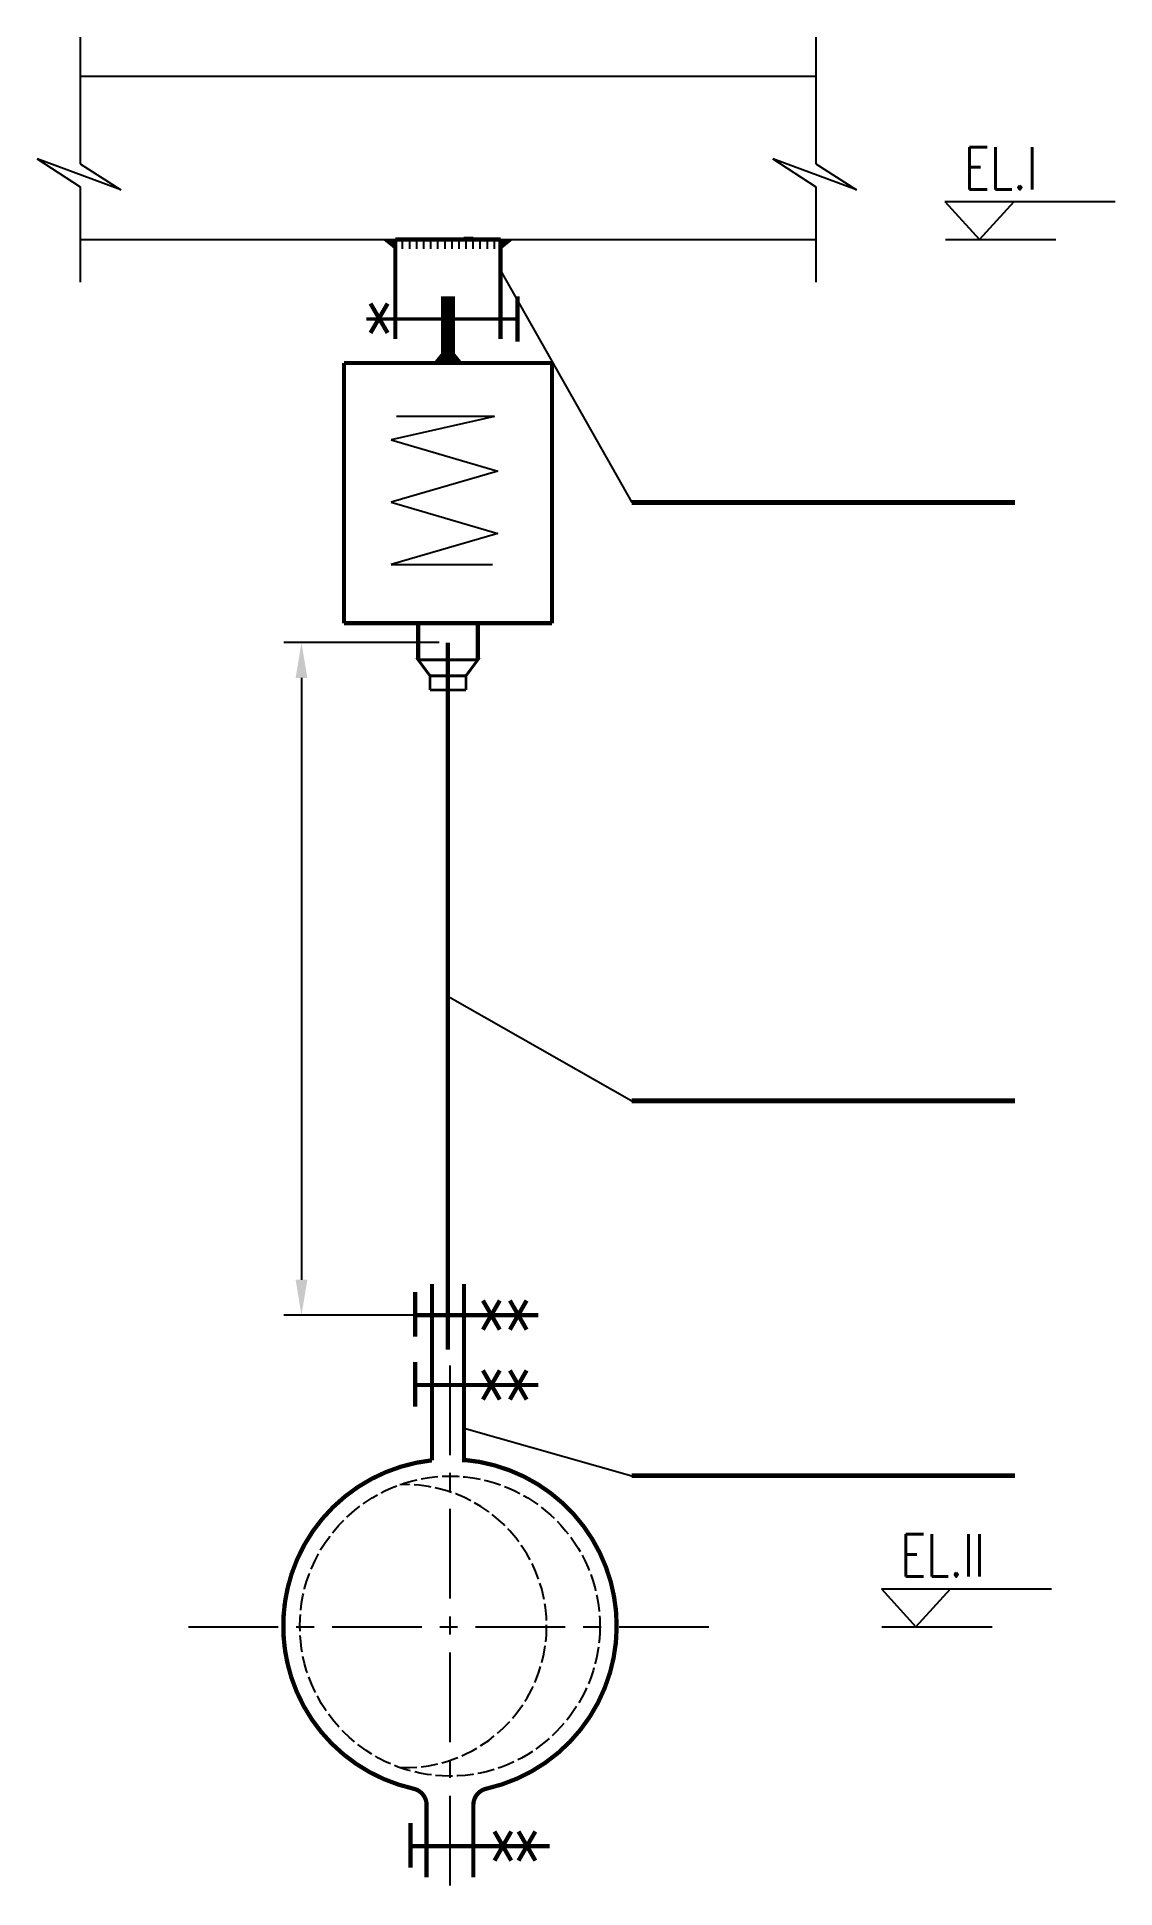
# Model space of a CAD drawing. Header units: millimetres. Extents: x 3184 to 3260, y 792 to 923.
import ezdxf

# ---------------------------------------------------------------- set-up
doc = ezdxf.new("R2010")
doc.units = ezdxf.units.MM
doc.linetypes.add('ACAD_ISO02W100', pattern=[15, 12, -3])
doc.linetypes.add('CENTER', pattern=[50.8, 31.75, -6.35, 6.35, -6.35])
doc.styles.add('ROMANS', font='romans.shx', dxfattribs={"width": 0.75, "bigfont": 'hztxt.shx'})

msp = doc.modelspace()

# ---------------------------------------------------------------- hatches: boundary and pattern name
for points in [[(3208.63, 908.97), (3209.55, 908.23), (3209.55, 908.97)], [(3217.91, 908.97), (3217, 908.23), (3217, 908.97)], [(3212.97, 901.14), (3212.23, 900.22), (3212.97, 900.22)], [(3213.58, 901.14), (3214.32, 900.22), (3213.58, 900.22)]]:
    msp.add_hatch(color=5).paths.add_polyline_path(points)

# ---------------------------------------------------------------- linework, layer by layer
at = {"color": 5}
for p, q in [((3187.23, 923.3, -838), (3187.23, 914.33, -838)), ((3239.32, 923.3, -838), (3239.32, 914.33, -838)), ((3187.23, 920.52, -838), (3239.32, 920.52, -838)), ((3184.18, 914.68, -838), (3187.23, 912.7, -838)), ((3190.11, 912.47, -838), (3184.18, 914.68, -838)), ((3242.2, 912.47, -838), (3236.27, 914.68, -838)), ((3236.27, 914.68, -838), (3239.32, 912.7, -838)), ((3187.23, 914.33, -838), (3190.11, 912.47, -838)), ((3239.32, 914.33, -838), (3242.2, 912.47, -838)), ((3187.23, 912.7, -838), (3187.23, 905.95, -838)), ((3239.32, 912.7, -838), (3239.32, 905.95, -838)), ((3187.23, 908.97, -838), (3239.32, 908.97, -838)), ((3187.23, 908.97, -838), (3239.32, 908.97, -838)), ((3210.04, 908.97, -838), (3210.04, 908.3, -838)), ((3210.54, 908.97, -838), (3210.54, 908.3, -838)), ((3211.04, 908.97, -838), (3211.04, 908.3, -838)), ((3211.54, 908.97, -838), (3211.54, 908.3, -838)), ((3212.04, 908.97, -838), (3212.04, 908.3, -838)), ((3212.54, 908.97, -838), (3212.54, 908.3, -838)), ((3213.04, 908.97, -838), (3213.04, 908.3, -838)), ((3213.54, 908.97, -838), (3213.54, 908.3, -838)), ((3214.04, 908.97, -838), (3214.04, 908.3, -838)), ((3215.06, 909.09, -838), (3214.4, 909.09, -838)), ((3214.54, 908.97, -838), (3214.54, 908.3, -838)), ((3215.04, 908.97, -838), (3215.04, 908.3, -838)), ((3215.54, 908.97, -838), (3215.54, 908.3, -838)), ((3216.04, 908.97, -838), (3216.04, 908.3, -838)), ((3216.54, 908.97, -838), (3216.54, 908.3, -838)), ((3216.56, 896.43, -838), (3209.26, 894.78, -838)), ((3216.56, 896.43, -838), (3209.62, 896.43, -838)), ((3209.26, 894.78, -838), (3216.8, 892.57, -838)), ((3216.8, 892.57, -838), (3209.26, 890.37, -838)), ((3209.26, 890.37, -838), (3216.8, 888.16, -838)), ((3216.8, 888.16, -838), (3209.26, 885.95, -838)), ((3209.26, 885.95, -838), (3216.43, 885.95, -838))]:
    msp.add_line(p, q, dxfattribs=at)
at = {"color": 1, "ltscale": 2}
for p, q in [((3248.46, 911.65, -838), (3250.9, 908.97, -838)), ((3248.46, 911.65, -838), (3260.5, 911.65, -838)), ((3250.9, 908.97, -838), (3253.35, 911.65, -838)), ((3217, 906.78, -838), (3226.29, 890.35, -838)), ((3212.65, 880.43), (3201.65, 880.43)), ((3202.9, 877.93), (3202.9, 835.32)), ((3213.27, 855.4, -838), (3226.29, 847.98, -838)), ((3212.65, 832.82), (3201.65, 832.82)), ((3214.41, 824.82, -838), (3226.29, 821.45, -838)), ((3243.96, 813.45, -838), (3246.4, 810.76, -838)), ((3243.96, 813.45, -838), (3256, 813.45, -838)), ((3246.4, 810.76, -838), (3248.85, 813.45, -838))]:
    msp.add_line(p, q, dxfattribs=at)
at = {"color": 1}
for p, q in [((3248.49, 908.97, -838), (3256.3, 908.97, -838)), ((3243.99, 810.76, -838), (3251.8, 810.76, -838))]:
    msp.add_line(p, q, dxfattribs=at)
at = {"color": 5, "elevation": -838}
for points, const_width in [([(3209.55, 908.97), (3217, 908.97)], 0.3), ([(3209.55, 908.97), (3209.55, 901.91)], 0.3), ([(3217, 908.97), (3217, 901.91)], 0.3), ([(3218.19, 903.34), (3207.5, 903.34)], 0.24), ([(3205.91, 900.22), (3205.91, 881.8)], 0.3), ([(3211.16, 881.8), (3211.16, 879.21)], 0.3), ([(3215.39, 881.8), (3215.39, 879.21)], 0.3), ([(3213.27, 880.43), (3213.27, 830.36)], 0.3), ([(3212, 878.08), (3211.16, 879.21), (3215.39, 879.21), (3214.55, 878.08)], 0.2), ([(3212, 878.08), (3212, 877.07)], 0.2), ([(3214.55, 878.08), (3212, 878.08)], 0.2), ([(3214.55, 878.08), (3214.55, 877.07)], 0.2), ([(3212, 877.07), (3213.27, 877.07)], 0.2), ([(3214.55, 877.07), (3213.27, 877.07)], 0.2), ([(3212.14, 835.03), (3212.14, 822.54)], 0.3), ([(3214.41, 835.03), (3214.41, 822.4)], 0.3), ([(3210.95, 834.45), (3210.95, 831.29)], 0.3), ([(3215.75, 833.85), (3216.94, 831.79)], 0.3), ([(3216.94, 833.85), (3215.75, 831.79)], 0.3), ([(3218.84, 833.85), (3217.66, 831.79)], 0.3), ([(3217.66, 833.85), (3218.84, 831.79)], 0.3), ([(3210.95, 832.82), (3219.67, 832.82)], 0.3), ([(3210.95, 829.5), (3210.95, 826.34)], 0.3), ([(3216.94, 828.9), (3215.75, 826.84)], 0.3), ([(3215.75, 828.9), (3216.94, 826.84)], 0.3), ([(3217.66, 828.9), (3218.84, 826.84)], 0.3), ([(3218.84, 828.9), (3217.66, 826.84)], 0.3), ([(3210.95, 827.87), (3219.67, 827.87)], 0.3), ([(3211.76, 793.01), (3211.76, 798.13)], 0.3), ([(3215.07, 793.01), (3215.07, 798.13)], 0.3), ([(3210.62, 796.86), (3210.62, 793.7)], 0.3), ([(3217.75, 796.26), (3216.57, 794.2)], 0.3), ([(3216.57, 796.26), (3217.75, 794.2)], 0.3), ([(3218.27, 796.26), (3219.46, 794.2)], 0.3), ([(3219.46, 796.26), (3218.27, 794.2)], 0.3), ([(3210.62, 795.23), (3220.48, 795.23)], 0.3)]:
    msp.add_lwpolyline(points, dxfattribs=dict(at, const_width=const_width))
at = {"color": 5, "linetype": 'ByBlock', "ltscale": 5, "const_width": 0.3, "elevation": -838}
for points in [[(3207.79, 902.35), (3209, 904.43)], [(3209, 902.35), (3207.79, 904.43)], [(3218.19, 901.74), (3218.19, 904.94)], [(3220.64, 900.22), (3205.91, 900.22)], [(3220.64, 900.22), (3220.64, 881.8)], [(3220.64, 881.8), (3205.91, 881.8)]]:
    msp.add_lwpolyline(points, dxfattribs=at)
at = {"color": 5, "linetype": 'ByBlock', "ltscale": 5, "elevation": -838}
msp.add_lwpolyline([(3213.27, 904.93, 1, 1, 0), (3213.27, 900.22, 0.3, 0.3, 0)], format="xyseb", dxfattribs=at)
at = {"color": 1, "ltscale": 2, "const_width": 0.35, "elevation": -838}
for points in [[(3226.29, 890.35), (3253.41, 890.35)], [(3226.29, 847.98), (3253.41, 847.98)], [(3226.29, 821.45), (3253.41, 821.45)]]:
    msp.add_lwpolyline(points, dxfattribs=at)
at = {"color": 1, "linetype": 'CENTER', "ltscale": 0.2, "elevation": -838}
for points in [[(3213.41, 829.26), (3213.41, 792.26)], [(3194.91, 810.76), (3231.91, 810.76)]]:
    msp.add_lwpolyline(points, dxfattribs=at)
at = {"color": 5, "const_width": 0.3, "elevation": -838}
for points in [[(3212.14, 822.54, 0.457854), (3201.99, 807.83)], [(3224.98, 808.44, 0.449033), (3214.41, 822.57)], [(3210.83, 799.29, -0.424319), (3201.99, 813.78)], [(3224.98, 813.17, -0.408748), (3215.99, 799.29)], [(3210.83, 799.29, -0.351056), (3211.76, 798.13)], [(3215.07, 798.13, -0.351056), (3215.99, 799.29)]]:
    msp.add_lwpolyline(points, format="xyb", dxfattribs=at)
at = {"color": 5, "linetype": 'ACAD_ISO02W100', "ltscale": 0.1}
msp.add_circle((3213.41, 810.8, -838), 10.62, dxfattribs=at)
msp.add_arc((3210.24, 810.8, -838), 10.02, 267.8755, 92.1245, dxfattribs=at)
at = {"color": 1, "ltscale": 2}
for points in [[(3202.49, 877.93), (3203.32, 877.93), (3202.9, 880.43)], [(3202.49, 835.32), (3203.32, 835.32), (3202.9, 832.82)]]:
    msp.add_solid(points, dxfattribs=at)

# ---------------------------------------------------------------- texts
at = {"color": 1, "ltscale": 2, "style": 'ROMANS', "width": 0.75}
for s, p in [('EL.I', (3249.81, 912.51, -838)), ('EL.II', (3245.31, 814.31, -838))]:
    msp.add_text(s, height=3, dxfattribs=at).set_placement(p)

doc.saveas('drawing.dxf')
